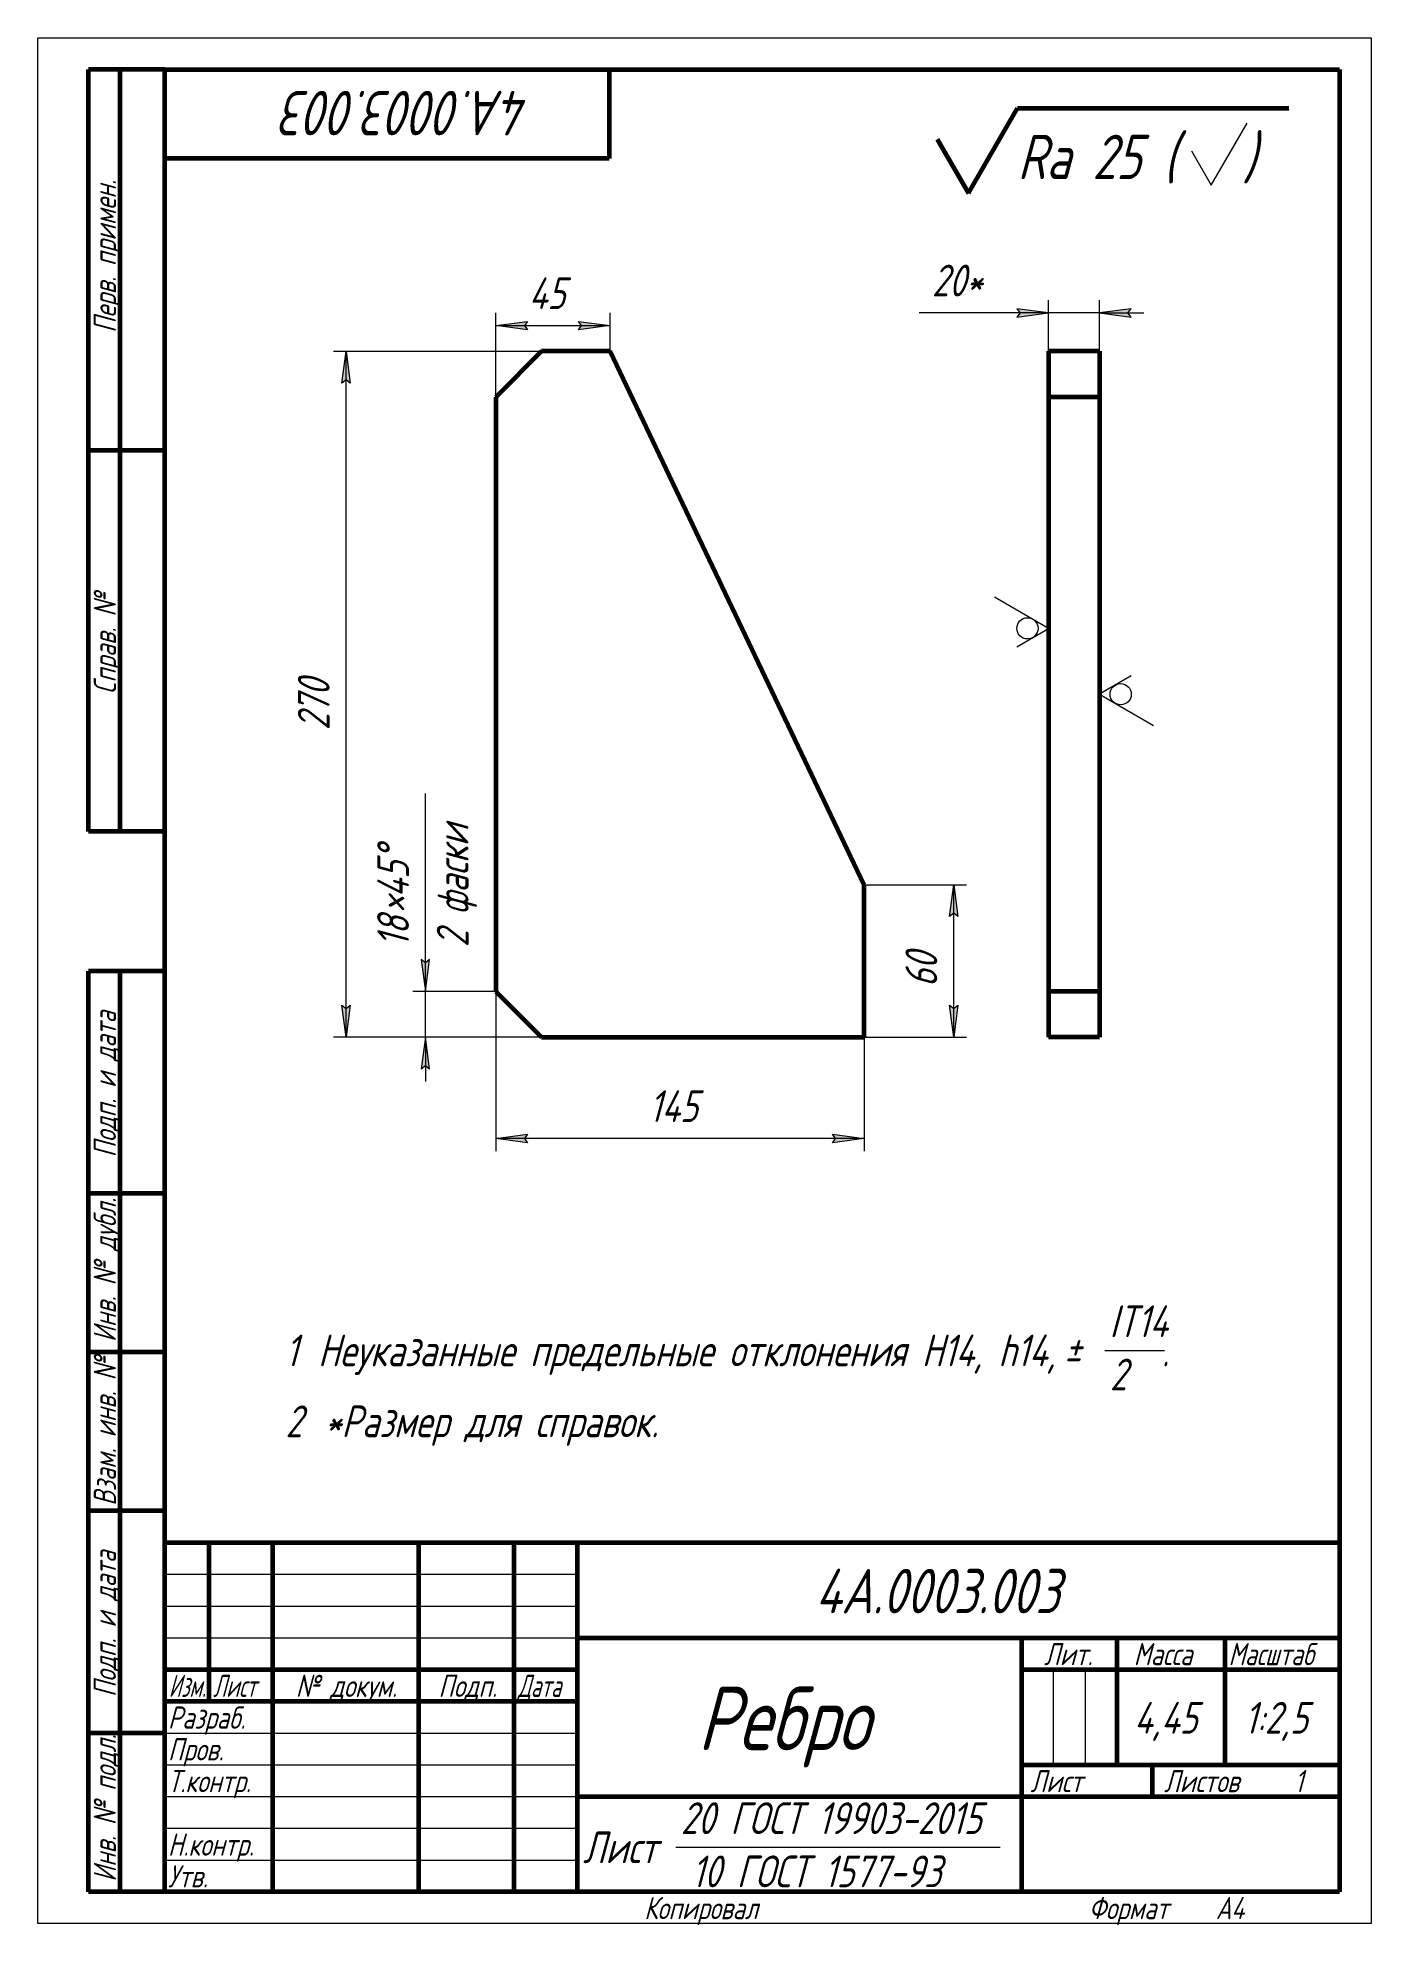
# Model space of a CAD drawing. Header units: millimetres. Extents: x 0 to 210, y 0 to 297.
import ezdxf

# ---------------------------------------------------------------- set-up
doc = ezdxf.new("R2010")
doc.units = ezdxf.units.MM
doc.linetypes.add('K5LT_BASIC', pattern=[0])
doc.linetypes.add('K5LT_THIN', pattern=[0])
doc.layers.add('Системный слой', color=7, linetype='Continuous')
doc.layers.add('Системный слой (1)', color=7, linetype='Continuous', true_color=0x6c6c6c)
doc.styles.add('KDIMTEXTSTYLE', font='GOST_AU.SHX', dxfattribs={"width": 0.96, "oblique": 15, "height": 5})
doc.styles.add('KTEXTSTYLE', font='GOST_AU.SHX', dxfattribs={"width": 0.96, "height": 5})
doc.dimstyles.new('KDIMSTYLE (0.40)', dxfattribs={"dimtxt": 5, "dimasz": 1, "dimexe": 2, "dimexo": 0, "dimgap": 1, "dimtad": 1, "dimlfac": 2.5, "dimtxsty": 'KDIMTEXTSTYLE', "dimsah": 1, "dimcen": 0, "dimdle": 1, "dimadec": 0, "dimazin": 0, "dimtfac": 0.667, "dimtmove": 0, "dimatfit": 3, "dimfxl": 1, "dimtvp": 1, "dimtolj": 1, "dimtzin": 0, "dimarcsym": 0})

# ---------------------------------------------------------------- blocks, each defined once
blk = doc.blocks.new('D0')
at = {"layer": 'Системный слой (1)'}
for points in [[(76.64, 123.64), (77.14, 124.3), (72.14, 123.64), (77.14, 122.98)], [(125.14, 122.98), (130.14, 123.64), (125.14, 124.3), (125.64, 123.64)]]:
    blk.add_hatch(color=7, dxfattribs=at).paths.add_polyline_path(points)
at = {"layer": 'Системный слой (1)', "color": 7, "linetype": 'K5LT_THIN', "lineweight": 18}
for p, q in [((72.14, 146.81), (72.14, 121.64)), ((130.14, 139.61), (130.14, 121.64)), ((72.14, 123.64), (77.14, 124.3)), ((77.14, 122.98), (72.14, 123.64)), ((77.14, 124.3), (76.64, 123.64)), ((76.64, 123.64), (77.14, 122.98)), ((125.64, 123.64), (125.14, 124.3)), ((125.14, 124.3), (130.14, 123.64)), ((130.14, 123.64), (125.14, 122.98)), ((125.14, 122.98), (125.64, 123.64))]:
    blk.add_line(p, q, dxfattribs=at)
blk.add_wipeout([(96.26, 124.64), (96.26, 132.02), (105.62, 132.02), (105.62, 124.64)]).dxf.layer = 'Системный слой (1)'
blk.add_line((130.14, 123.64), (72.14, 123.64), dxfattribs=at)
at = {"layer": 'Системный слой (1)', "color": 7, "insert": (96.26, 131.23), "char_height": 5, "attachment_point": 1, "style": 'KTEXTSTYLE'}
blk.add_mtext('\\H5.0;\\W1.000;\\Q15;\\Q15;\\W0.965;145', dxfattribs=at)
blk = doc.blocks.new('KDIMARROW_01')
at = {"layer": 'Системный слой'}
blk.add_hatch(color=0, dxfattribs=at).paths.add_polyline_path([(0, 0), (-5, 0.66), (-4.5, 0), (-5, -0.66)])
at = {"layer": 'Системный слой', "color": 0, "linetype": 'K5LT_THIN', "lineweight": 18}
for p, q in [((-4.5, 0), (-5, 0.66)), ((-5, 0.66), (0, 0)), ((0, 0), (-5, -0.66)), ((-5, -0.66), (-4.5, 0)), ((0, 0), (-1, 0))]:
    blk.add_line(p, q, dxfattribs=at)
blk = doc.blocks.new('D1')
at = {"layer": 'Системный слой (1)'}
for points in [[(49.21, 242.61), (48.55, 247.61), (47.89, 242.61), (48.55, 243.11)], [(48.55, 139.61), (49.21, 144.61), (48.55, 144.11), (47.89, 144.61)]]:
    blk.add_hatch(color=7, dxfattribs=at).paths.add_polyline_path(points)
at = {"layer": 'Системный слой (1)', "color": 7, "linetype": 'K5LT_THIN', "lineweight": 18}
for p, q in [((79.34, 247.61), (46.55, 247.61)), ((47.89, 242.61), (48.55, 247.61)), ((48.55, 247.61), (49.21, 242.61)), ((48.55, 243.11), (47.89, 242.61)), ((49.21, 242.61), (48.55, 243.11)), ((48.55, 139.61), (47.89, 144.61)), ((47.89, 144.61), (48.55, 144.11)), ((48.55, 144.11), (49.21, 144.61)), ((49.21, 144.61), (48.55, 139.61)), ((79.34, 139.61), (46.55, 139.61))]:
    blk.add_line(p, q, dxfattribs=at)
blk.add_wipeout([(47.55, 187.94), (40.17, 187.94), (40.17, 198.83), (47.55, 198.83)]).dxf.layer = 'Системный слой (1)'
blk.add_line((48.55, 139.61), (48.55, 247.61), dxfattribs=at)
at = {"layer": 'Системный слой (1)', "color": 7, "insert": (40.96, 187.94), "char_height": 5, "attachment_point": 1, "rotation": 90, "style": 'KTEXTSTYLE'}
blk.add_mtext('\\H5.0;\\W1.000;\\Q15;\\Q15;\\W0.965;270', dxfattribs=at)
blk = doc.blocks.new('D2')
at = {"layer": 'Системный слой (1)'}
for points in [[(61.05, 146.81), (61.71, 151.81), (61.05, 151.31), (60.39, 151.81)], [(61.71, 134.61), (61.05, 139.61), (60.39, 134.61), (61.05, 135.11)]]:
    blk.add_hatch(color=7, dxfattribs=at).paths.add_polyline_path(points)
at = {"layer": 'Системный слой (1)', "color": 7, "linetype": 'K5LT_THIN', "lineweight": 18}
for p, q in [((61.05, 151.31), (60.39, 151.81)), ((60.39, 151.81), (61.05, 146.81)), ((61.05, 146.81), (61.71, 151.81)), ((61.71, 151.81), (61.05, 151.31)), ((61.05, 146.81), (61.05, 151.81)), ((72.14, 146.81), (59.05, 146.81)), ((61.05, 139.61), (61.05, 146.81)), ((79.34, 139.61), (59.05, 139.61)), ((61.05, 139.61), (60.39, 134.61)), ((61.71, 134.61), (61.05, 139.61)), ((61.05, 139.61), (61.05, 132.61)), ((60.39, 134.61), (61.05, 135.11)), ((61.05, 135.11), (61.71, 134.61))]:
    blk.add_line(p, q, dxfattribs=at)
blk.add_wipeout([(69.43, 153.78), (52.67, 153.78), (52.67, 175.09), (69.43, 175.09)]).dxf.layer = 'Системный слой (1)'
for p, q in [((61.05, 151.78), (61.05, 177.97)), ((61.05, 146.81), (61.05, 153.81))]:
    blk.add_line(p, q, dxfattribs=at)
at = {"layer": 'Системный слой (1)', "color": 7, "char_height": 5, "attachment_point": 1, "rotation": 90, "style": 'KTEXTSTYLE'}
for s, insert in [('\\H5.0;\\W1.000;\\Q15;\\Q15;\\W0.965;2 фаски', (62.84, 153.78)), ('\\H5.0;\\W1.000;\\Q15;\\Q15;\\W0.965;°', (53.46, 167.41)), ('\\H5.0;\\W1.000;\\Q15;\\Q15;\\W0.965;45', (53.46, 161.59)), ('\\H5.0;\\W1.000;\\Q15;\\Q15;\\W0.965;×', (53.46, 159.07)), ('\\H5.0;\\W1.000;\\Q15;\\Q15;\\W0.965;18', (53.46, 153.78))]:
    blk.add_mtext(s, dxfattribs=dict(at, insert=insert))
blk = doc.blocks.new('D3')
at = {"layer": 'Системный слой (1)'}
for points in [[(144.9, 158.61), (144.24, 163.61), (143.58, 158.61), (144.24, 159.11)], [(144.24, 139.61), (144.9, 144.61), (144.24, 144.11), (143.58, 144.61)]]:
    blk.add_hatch(color=7, dxfattribs=at).paths.add_polyline_path(points)
at = {"layer": 'Системный слой (1)', "color": 7, "linetype": 'K5LT_THIN', "lineweight": 18}
for p, q in [((130.14, 163.61), (146.24, 163.61)), ((143.58, 158.61), (144.24, 163.61)), ((144.24, 163.61), (144.9, 158.61)), ((144.24, 159.11), (143.58, 158.61)), ((144.9, 158.61), (144.24, 159.11)), ((144.24, 139.61), (143.58, 144.61)), ((143.58, 144.61), (144.24, 144.11)), ((144.24, 144.11), (144.9, 144.61)), ((144.9, 144.61), (144.24, 139.61)), ((130.14, 139.61), (146.24, 139.61))]:
    blk.add_line(p, q, dxfattribs=at)
blk.add_wipeout([(143.24, 147.46), (135.86, 147.46), (135.86, 155.43), (143.24, 155.43)]).dxf.layer = 'Системный слой (1)'
blk.add_line((144.24, 139.61), (144.24, 163.61), dxfattribs=at)
at = {"layer": 'Системный слой (1)', "color": 7, "insert": (136.65, 147.46), "char_height": 5, "attachment_point": 1, "rotation": 90, "style": 'KTEXTSTYLE'}
blk.add_mtext('\\H5.0;\\W1.000;\\Q15;\\Q15;\\W0.965;60', dxfattribs=at)
blk = doc.blocks.new('D4')
at = {"layer": 'Системный слой (1)', "color": 7, "linetype": 'K5LT_THIN', "lineweight": 18}
for p, q in [((72.14, 240.41), (72.14, 253.67)), ((90.14, 247.61), (90.14, 253.67))]:
    blk.add_line(p, q, dxfattribs=at)
blk.add_wipeout([(77.32, 252.67), (77.32, 260.05), (84.65, 260.05), (84.65, 252.67)]).dxf.layer = 'Системный слой (1)'
at = {"layer": 'Системный слой (1)'}
for points in [[(76.64, 251.67), (77.14, 252.33), (72.14, 251.67), (77.14, 251.01)], [(85.14, 251.01), (90.14, 251.67), (85.14, 252.33), (85.64, 251.67)]]:
    blk.add_hatch(color=7, dxfattribs=at).paths.add_polyline_path(points)
at = {"layer": 'Системный слой (1)', "color": 7, "linetype": 'K5LT_THIN', "lineweight": 18}
for p, q in [((72.14, 251.67), (77.14, 252.33)), ((77.14, 251.01), (72.14, 251.67)), ((72.14, 251.67), (90.14, 251.67)), ((77.14, 252.33), (76.64, 251.67)), ((76.64, 251.67), (77.14, 251.01)), ((85.64, 251.67), (85.14, 252.33)), ((85.14, 252.33), (90.14, 251.67)), ((90.14, 251.67), (85.14, 251.01)), ((85.14, 251.01), (85.64, 251.67))]:
    blk.add_line(p, q, dxfattribs=at)
at = {"layer": 'Системный слой (1)', "color": 7, "insert": (77.32, 259.26), "char_height": 5, "attachment_point": 1, "style": 'KTEXTSTYLE'}
blk.add_mtext('\\H5.0;\\W1.000;\\Q15;\\Q15;\\W0.965;45', dxfattribs=at)
blk = doc.blocks.new('D5')
at = {"layer": 'Системный слой (1)'}
for points in [[(154.19, 253.01), (159.19, 253.67), (154.19, 254.33), (154.69, 253.67)], [(171.69, 253.67), (172.19, 254.33), (167.19, 253.67), (172.19, 253.01)]]:
    blk.add_hatch(color=7, dxfattribs=at).paths.add_polyline_path(points)
at = {"layer": 'Системный слой (1)', "color": 7, "linetype": 'K5LT_THIN', "lineweight": 18}
for p, q in [((159.19, 247.61), (159.19, 255.67)), ((167.19, 247.61), (167.19, 255.67)), ((159.19, 253.67), (154.19, 254.33)), ((154.19, 254.33), (154.69, 253.67)), ((154.69, 253.67), (154.19, 253.01)), ((154.19, 253.01), (159.19, 253.67)), ((159.19, 253.67), (154.19, 253.67)), ((167.19, 253.67), (159.19, 253.67)), ((172.19, 254.33), (167.19, 253.67)), ((167.19, 253.67), (172.19, 253.01)), ((167.19, 253.67), (174.19, 253.67)), ((171.69, 253.67), (172.19, 254.33)), ((172.19, 253.01), (171.69, 253.67))]:
    blk.add_line(p, q, dxfattribs=at)
blk.add_wipeout([(140.81, 254.67), (140.81, 262.05), (151.7, 262.05), (151.7, 254.67)]).dxf.layer = 'Системный слой (1)'
for p, q in [((154.15, 253.67), (138.81, 253.67)), ((159.19, 253.67), (152.19, 253.67))]:
    blk.add_line(p, q, dxfattribs=at)
at = {"layer": 'Системный слой (1)', "color": 7, "insert": (140.81, 261.26), "char_height": 5, "attachment_point": 1, "style": 'KTEXTSTYLE'}
blk.add_mtext('\\H5.0;\\W1.000;\\Q15;\\Q15;\\W0.965;20*', dxfattribs=at)
blk = doc.blocks.new('U0')
at = {"layer": 'Системный слой (1)', "color": 7, "linetype": 'K5LT_THIN', "lineweight": 18}
for p, q in [((159.19, 203.98), (150.69, 208.89)), ((154.19, 201.09), (159.19, 203.98))]:
    blk.add_line(p, q, dxfattribs=at)
blk.add_arc((155.86, 203.98), 1.67, 0, 360, dxfattribs=at)
blk = doc.blocks.new('U1')
at = {"layer": 'Системный слой (1)', "color": 7, "linetype": 'K5LT_THIN', "lineweight": 18}
for p, q in [((172.19, 196.5), (167.19, 193.61)), ((167.19, 193.61), (175.7, 188.7))]:
    blk.add_line(p, q, dxfattribs=at)
blk.add_arc((170.53, 193.61), 1.67, 0, 360, dxfattribs=at)
blk = doc.blocks.new('U2')
at = {"color": 7, "linetype": 'K5LT_THIN', "lineweight": 18}
for p, q in [((0, 0), (0, 297)), ((0, 297), (210, 297)), ((210, 297), (210, 0)), ((20, 55), (85, 55)), ((20, 50), (85, 50)), ((20, 45), (85, 45)), ((159.96, 25), (159.96, 40)), ((164.98, 25), (164.98, 40)), ((20, 30), (85, 30)), ((20, 25), (85, 25)), ((20, 20), (85, 20)), ((20, 15), (85, 15)), ((100.5, 12), (151.56, 12)), ((20, 10), (85, 10)), ((210, 0), (0, 0))]:
    blk.add_line(p, q, dxfattribs=at)
at = {"color": 150, "linetype": 'K5LT_BASIC', "lineweight": 60, "true_color": 0x0080ff}
for p, q in [((8, 172), (8, 292)), ((20, 292), (8, 292)), ((13, 172), (13, 292)), ((20, 5), (20, 292)), ((20, 292), (205, 292)), ((90, 292), (90, 278)), ((205, 292), (205, 5)), ((90, 278), (20, 278)), ((20, 232), (8, 232)), ((20, 172), (8, 172)), ((8, 5), (8, 150)), ((20, 150), (8, 150)), ((13, 5), (13, 150)), ((20, 115), (8, 115)), ((20, 90), (8, 90)), ((20, 65), (8, 65)), ((20, 60), (205, 60)), ((20, 5), (20, 60)), ((27, 35), (27, 60)), ((37, 5), (37, 60)), ((60, 5), (60, 60)), ((75, 5), (75, 60)), ((85, 5), (85, 60)), ((85, 45), (205, 45)), ((155, 5), (155, 45)), ((170, 25), (170, 45)), ((187, 25), (187, 45)), ((20, 40), (85, 40)), ((155, 40), (170, 40)), ((170, 40), (205, 40)), ((20, 35), (85, 35)), ((20, 30), (8, 30)), ((155, 25), (205, 25)), ((175.57, 20), (175.57, 25)), ((85, 20), (155, 20)), ((155, 20), (205, 20)), ((20, 5), (8, 5)), ((205, 5), (20, 5))]:
    blk.add_line(p, q, dxfattribs=at)
at = {"color": 7, "attachment_point": 1, "style": 'KTEXTSTYLE'}
for s, insert, char_height, rotation in [('\\H5.0;\\W1.000;\\Q15;\\Q15;\\W0.965;\\H7.00;4А.0003.003', (77.57, 281.64), 7, 180), ('\\H5.0;\\W1.000;\\Q15;\\Q15;\\W0.965;\\H3.50;Перв. примен.', (8.82, 250.52), 3.5, 90), ('\\H5.0;\\W1.000;\\Q15;\\Q15;\\W0.965;\\H3.50;Справ. №', (8.82, 193.63), 3.5, 90), ('\\H5.0;\\W1.000;\\Q15;\\Q15;\\W0.965;\\H3.50;Подп. и дата', (8.82, 120.66), 3.5, 90), ('\\H5.0;\\W1.000;\\Q15;\\Q15;\\W0.965;\\H3.50;Инв. № дубл.', (8.82, 91.57), 3.5, 90), ('\\H5.0;\\W1.000;\\Q15;\\Q15;\\W0.965;\\H3.50;Взам. инв. №', (8.82, 65.8), 3.5, 90), ('\\H5.0;\\W1.000;\\Q15;\\Q15;\\W0.965;\\H3.50;Подп. и дата', (8.82, 35.66), 3.5, 90), ('\\H5.0;\\W1.000;\\Q15;\\Q15;\\W0.965;\\H3.50;Инв. № подл.', (8.82, 6.57), 3.5, 90)]:
    blk.add_mtext(s, dxfattribs=dict(at, insert=insert, char_height=char_height, rotation=rotation))
for s, insert, char_height in [('\\H5.0;\\W1.000;\\Q15;\\Q15;\\W0.965;\\H7.00;4А.0003.003', (122.43, 55.86), 7), ('\\H5.0;\\W1.000;\\Q15;\\Q15;\\W0.965;\\H3.50;Лит.', (158.47, 44.18), 3.5), ('\\H5.0;\\W1.000;\\Q15;\\Q15;\\W0.965;\\H3.50;Масса', (172.58, 44.18), 3.5), ('\\H5.0;\\W1.000;\\Q15;\\Q15;\\W0.930;\\H3.50;Масштаб', (187.52, 44.18), 3.5), ('\\H5.0;\\W1.000;\\Q15;\\Q15;\\W0.784;\\H3.50;Изм.', (20.62, 39.18), 3.5), ('\\H5.0;\\W1.000;\\Q15;\\Q15;\\W0.799;\\H3.50;Лист', (27.61, 39.18), 3.5), ('\\H5.0;\\W1.000;\\Q15;\\Q15;\\W0.965;\\H3.50;№ докум.', (40.63, 39.18), 3.5), ('\\H5.0;\\W1.000;\\Q15;\\Q15;\\W0.965;\\H3.50;Подп.', (63.1, 39.18), 3.5), ('\\H5.0;\\W1.000;\\Q15;\\Q15;\\W0.799;\\H3.50;Дата', (75.61, 39.18), 3.5), ('\\H5.0;\\W1.000;\\Q15;\\Q15;\\W0.965;\\H10.00;Ребро', (103.89, 37.29), 10), ('\\H5.0;\\W1.000;\\Q15;\\Q15;\\W0.965;\\H3.50;Разраб.', (20.5, 34.18), 3.5), ('\\H5.0;\\W1.000;\\Q15;\\Q15;\\W0.965;4,45', (172.63, 34.9), 5), ('\\H5.0;\\W1.000;\\Q15;\\Q15;\\W0.965;{\\c16711680;1:2,5}', (190, 34.9), 5), ('\\H5.0;\\W1.000;\\Q15;\\Q15;\\W0.965;\\H3.50;Пров.', (20.5, 29.18), 3.5), ('\\H5.0;\\W1.000;\\Q15;\\Q15;\\W0.965;\\H3.50;Т.контр.', (20.5, 24.18), 3.5), ('\\H5.0;\\W1.000;\\Q15;\\Q15;\\W0.965;\\H3.50;Лист', (156.32, 24.18), 3.5), ('\\H5.0;\\W1.000;\\Q15;\\Q15;\\W0.965;\\H3.50;Листов', (177.36, 24.18), 3.5), ('\\H5.0;\\W1.000;\\Q15;\\Q15;\\W0.965;\\H3.50;1', (197.91, 24.18), 3.5), ('\\H5.0;\\W1.000;\\Q15;\\Q15;\\W0.965;20 ГОСТ 19903-2015', (101.26, 19.09), 5), ('\\H5.0;\\W1.000;\\Q15;\\Q15;\\W0.965;\\H3.50;Н.контр.', (20.5, 14.18), 3.5), ('\\H5.0;\\W1.000;\\Q15;\\Q15;\\W0.965;Лист', (85.86, 14.5), 5), ('\\H5.0;\\W1.000;\\Q15;\\Q15;\\W0.965;\\H3.50;Утв.', (20.5, 9.18), 3.5), ('\\H5.0;\\W1.000;\\Q15;\\Q15;\\W0.965;10 ГОСТ 1577-93', (102.97, 10.71), 5), ('\\H5.0;\\W1.000;\\Q15;\\Q15;\\W0.965;\\H3.50;Копировал', (95.5, 4.18), 3.5), ('\\H5.0;\\W1.000;\\Q15;\\Q15;\\W0.965;\\H3.50;Формат', (165.5, 4.18), 3.5), ('\\H5.0;\\W1.000;\\Q15;\\Q15;\\W0.965;\\H3.50;A4', (185.5, 4.18), 3.5)]:
    blk.add_mtext(s, dxfattribs=dict(at, insert=insert, char_height=char_height))
blk = doc.blocks.new('U3')
at = {"color": 7, "linetype": 'K5LT_THIN', "lineweight": 18}
blk.add_line((168.03, 90.26), (177.42, 90.26), dxfattribs=at)
at = {"color": 7, "char_height": 5, "attachment_point": 1, "style": 'KTEXTSTYLE'}
for s, insert in [('\\H5.0;\\W1.000;\\Q15;\\Q15;\\W0.965;IT14', (168.79, 97.35)), ('\\H5.0;\\W1.000;\\Q15;\\Q15;\\W0.965;1', (39, 92.76)), ('\\H5.0;\\W1.000;\\Q15;\\Q15;\\W0.965;Неуказанные предельные отклонения H14, h14, ', (44.12, 92.76)), ('\\H5.0;\\W1.000;\\Q15;\\Q15;\\W0.965; ', (164.5, 92.76)), ('\\H5.0;\\W1.000;\\Q15;\\Q15;\\W0.965;±', (161.59, 92.76)), ('\\H5.0;\\W1.000;\\Q15;\\Q15;\\W0.965;2', (168.85, 88.97)), ('\\H5.0;\\W1.000;\\Q15;\\Q15;\\W0.965;.', (177.01, 92.76)), ('\\H5.0;\\W1.000;\\Q15;\\Q15;\\W0.965;2', (39, 81.59)), ('\\H5.0;\\W1.000;\\Q15;\\Q15;\\W0.965;*Размер для справок.', (45.17, 81.59))]:
    blk.add_mtext(s, dxfattribs=dict(at, insert=insert))
blk = doc.blocks.new('U4')
at = {"color": 150, "linetype": 'K5LT_BASIC', "lineweight": 60, "true_color": 0x0080ff}
for p, q in [((146.55, 272.51), (154.28, 285.91)), ((154.28, 285.91), (197, 285.91)), ((141.64, 281.01), (146.55, 272.51))]:
    blk.add_line(p, q, dxfattribs=at)
at = {"color": 7, "linetype": 'K5LT_THIN', "lineweight": 18}
for p, q in [((184.77, 273.77), (190.45, 283.57)), ((181.67, 279.21), (184.77, 273.77))]:
    blk.add_line(p, q, dxfattribs=at)
at = {"color": 7, "char_height": 7, "attachment_point": 1, "style": 'KTEXTSTYLE'}
for s, insert in [('\\H5.0;\\W1.000;\\Q15;\\Q15;\\W0.965;\\H7.00;Ra 25 (', (154.28, 281.73)), ('\\H5.0;\\W1.000;\\Q15;\\Q15;\\W0.965;\\H7.00;)', (189.75, 281.73))]:
    blk.add_mtext(s, dxfattribs=dict(at, insert=insert))

msp = doc.modelspace()

# ---------------------------------------------------------------- linework, layer by layer
at = {"layer": 'Системный слой (1)', "color": 150, "linetype": 'K5LT_BASIC', "lineweight": 60, "true_color": 0x0080ff}
for p, q in [((79.3359, 247.6124), (72.1359, 240.4124)), ((90.1359, 247.6124), (79.3359, 247.6124)), ((130.1359, 163.6124), (90.1359, 247.6124)), ((159.1942, 247.6124), (159.1942, 240.4124)), ((167.1942, 247.6124), (159.1942, 247.6124)), ((167.1942, 247.6124), (167.1942, 240.4124)), ((72.1359, 240.4124), (72.1359, 146.8124)), ((159.1942, 240.4124), (159.1942, 146.8124)), ((167.1942, 240.4124), (159.1942, 240.4124)), ((167.1942, 240.4124), (167.1942, 146.8124)), ((130.1359, 139.6124), (130.1359, 163.6124)), ((72.1359, 146.8124), (79.3359, 139.6124)), ((159.1942, 146.8124), (159.1942, 139.6124)), ((167.1942, 146.8124), (159.1942, 146.8124)), ((167.1942, 146.8124), (167.1942, 139.6124)), ((79.3359, 139.6124), (130.1359, 139.6124)), ((167.1942, 139.6124), (159.1942, 139.6124))]:
    msp.add_line(p, q, dxfattribs=at)

# ---------------------------------------------------------------- block references
for name in ['U4', 'U3']:
    msp.add_blockref(name, (0, 0))
at = {"layer": 'Системный слой (1)'}
for name in ['U0', 'U1']:
    msp.add_blockref(name, (0, 0), dxfattribs=at)

# ---------------------------------------------------------------- next in the draw order: dimensions: what is measured, and where the dimension line sits
at = {"layer": 'Системный слой (1)', "color": 7}
dim = msp.add_linear_dim(base=(167.1942, 253.6677), p1=(159.1942, 247.6124), p2=(167.1942, 247.6124), angle=180, dimstyle='KDIMSTYLE (0.40)', override={"dimexo": 0, "dimtoh": 1, "dimpost": '\\H5.0;\\W0.965;\\Q15;<>\\H5.0;\\W0.965;\\Q15;\\Q15;*', "dimblk1": 'KDIMARROW_01', "dimblk2": 'KDIMARROW_01', "dimse1": 0, "dimse2": 0, "dimclrt": 7, "dimtol": 1, "dimtp": 0, "dimtm": 0, "dimtdec": 5, "dimtmove": 1, "dimtolj": 1}, dxfattribs=at)
dim.commit()
dim.dimension.update_dxf_attribs({"geometry": 'D5', "text_midpoint": (146.4817, 253.6677), "dimtype": 160})
dim = msp.add_linear_dim(base=(130.1359, 123.6383), p1=(72.1359, 146.8124), p2=(130.1359, 139.6124), dimstyle='KDIMSTYLE (0.40)', override={"dimexo": 0, "dimpost": '\\H5.0;\\W0.965;\\Q15;<>', "dimblk1": 'KDIMARROW_01', "dimblk2": 'KDIMARROW_01', "dimse1": 0, "dimse2": 0, "dimclrt": 7, "dimtol": 1, "dimtp": 0, "dimtm": 0, "dimtdec": 5, "dimtolj": 1}, dxfattribs=at)
dim.commit()
dim.dimension.update_dxf_attribs({"geometry": 'D0', "text_midpoint": (101.1359, 123.6383), "dimtype": 160})

# ---------------------------------------------------------------- next in the draw order: dimensions: what is measured, and where the dimension line sits
for base, p1, p2, picture, middle in [((48.5506, 139.6124), (79.3359, 247.6124), (79.3359, 139.6124), 'D1', (48.5506, 193.6124)), ((144.2381, 139.6124), (130.1359, 163.6124), (130.1359, 139.6124), 'D3', (144.2381, 151.6124))]:
    dim = msp.add_linear_dim(base=base, p1=p1, p2=p2, angle=90, dimstyle='KDIMSTYLE (0.40)', override={"dimexo": 0, "dimpost": '\\H5.0;\\W0.965;\\Q15;<>', "dimblk1": 'KDIMARROW_01', "dimblk2": 'KDIMARROW_01', "dimse1": 0, "dimse2": 0, "dimclrt": 7, "dimtol": 1, "dimtp": 0, "dimtm": 0, "dimtdec": 5, "dimtolj": 1}, dxfattribs=at)
    dim.commit()
    dim.dimension.update_dxf_attribs({"geometry": picture, "text_midpoint": middle, "dimtype": 160})

# ---------------------------------------------------------------- next in the draw order: dimensions: what is measured, and where the dimension line sits
dim = msp.add_linear_dim(base=(72.1359, 251.6677), p1=(90.1359, 247.6124), p2=(72.1359, 240.4124), dimstyle='KDIMSTYLE (0.40)', override={"dimexo": 0, "dimpost": '\\H5.0;\\W0.965;\\Q15;<>', "dimblk1": 'KDIMARROW_01', "dimblk2": 'KDIMARROW_01', "dimse1": 0, "dimse2": 0, "dimclrt": 7, "dimtol": 1, "dimtp": 0, "dimtm": 0, "dimtdec": 5, "dimtolj": 1}, dxfattribs=at)
dim.commit()
dim.dimension.update_dxf_attribs({"geometry": 'D4', "text_midpoint": (81.1359, 251.6677), "dimtype": 160})
dim = msp.add_linear_dim(base=(61.0486, 139.6124), p1=(72.1359, 146.8124), p2=(79.3359, 139.6124), angle=90, dimstyle='KDIMSTYLE (0.40)', override={"dimexo": 0, "dimtoh": 1, "dimpost": '\\H5.0;\\W0.965;\\Q15;<>\\H5.0;\\W0.965;\\Q15;\\Q15;\\Q15;×\\Q15;°\\X\\H5.0;\\W0.965;\\Q15;\\Q15;2 фаски', "dimblk1": 'KDIMARROW_01', "dimblk2": 'KDIMARROW_01', "dimse1": 0, "dimse2": 0, "dimclrt": 7, "dimtol": 1, "dimtp": 0, "dimtm": 0, "dimtdec": 5, "dimtmove": 1, "dimtolj": 1}, dxfattribs=at)
dim.commit()
dim.dimension.update_dxf_attribs({"geometry": 'D2', "text_midpoint": (61.0486, 164.8769)})

# ---------------------------------------------------------------- next in the draw order: block references
msp.add_blockref('U2', (0, 0))

doc.saveas('drawing.dxf')
